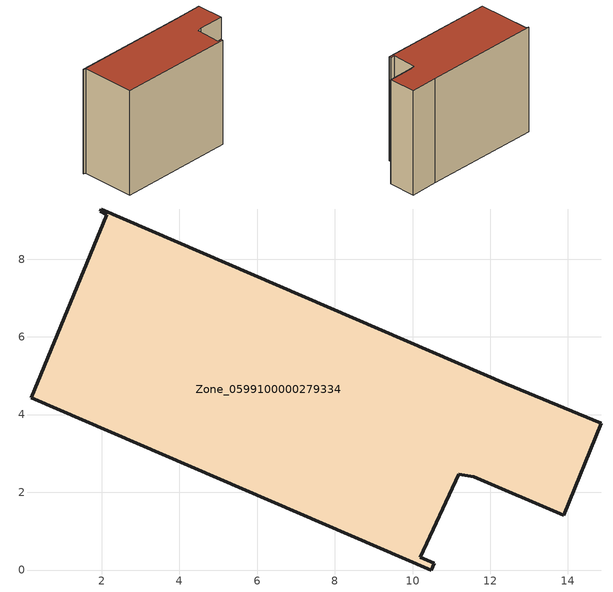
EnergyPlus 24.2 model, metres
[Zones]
Zone_0599100000279334
 floor ground (C_G): 11.57,2.39 11.19,2.47 10.2,0.33 10.56,0.18 10.49,0 0.19,4.44 2.13,9.15 1.96,9.23 1.99,9.29 12.4,4.79 14.86,3.78 13.89,1.41 z0
 wall outside (C_F): 0.19,4.44 10.49,0 10.56,0.18 10.2,0.33 11.19,2.47 11.57,2.39 13.89,1.41 14.86,3.78 12.4,4.79 1.99,9.29 1.96,9.23 2.13,9.15 0.19,4.44 z0:10.31
 roof outside (C_R): 11.19,2.47 11.57,2.39 13.89,1.41 14.86,3.78 12.4,4.79 1.99,9.29 1.96,9.23 2.13,9.15 0.19,4.44 10.49,0 10.56,0.18 10.2,0.33 z10.31
[BUILDING]
Pand.0599100000279334: North Axis=0; Terrain=City; Loads Convergence Tolerance Value=0.04; Temperature Convergence Tolerance Value=0.4; Solar Distribution=FullExterior; Maximum Number of Warmup Days=25; Minimum Number of Warmup Days=1
[Site:Location]
Rotterdam.The.Hague.AP_ZH_NLD Design_Conditions: Latitude=51.96; Longitude=4.45; Time Zone=1; Elevation=-4.5
[SITE:GROUNDTEMPERATURE:BUILDINGSURFACE]
18, 18, 18, 18, 18, 18, 18, 18, 18, 18, 18, 18
[MATERIAL] Thermal Absorptance=0.9; Solar Absorptance=0.7; Visible Absorptance=0.7
Name | Roughness | Thickness | Conductivity | Density | Specific Heat
G.TI.1946 | MediumSmooth | 0.15 | 1 | 540 | 1210
F.TI.1946 | Rough | 0.3 | 0.857143 | 1920 | 840
R.TI.1946 | MediumRough | 0.2 | 0.1 | 1500 | 1000
[CONSTRUCTION]
C_G: G.TI.1946
C_F: F.TI.1946
C_R: R.TI.1946
[ZONE]
Zone_0599100000279334: Type=1; Multiplier=1; Ceiling Height=Autocalculate; Volume=Autocalculate; Floor Area=autocalculate; Part of Total Floor Area=Yes
[ZONEINFILTRATION:DESIGNFLOWRATE]
Infil_Zone_0599100000279334: Zone or ZoneList or Space or SpaceList=Zone_0599100000279334; Schedule=AlwaysOn; Design Flow Rate Calculation Method=Flow/Area; Flow Rate per Floor Area=0.003; Constant Term Coefficient=1; Temperature Term Coefficient=0; Velocity Term Coefficient=0; Velocity Squared Term Coefficient=0
[HVACTEMPLATE:ZONE:IDEALLOADSAIRSYSTEM]
Zone_0599100000279334: Maximum Heating Supply Air Temperature=50; Minimum Cooling Supply Air Temperature=13; Maximum Heating Supply Air Humidity Ratio=0.0156; Minimum Cooling Supply Air Humidity Ratio=0.0077; Heating Limit=NoLimit; Cooling Limit=NoLimit; Dehumidification Control Type=ConstantSensibleHeatRatio; Cooling Sensible Heat Ratio=0.7; Dehumidification Setpoint=60; Humidification Control Type=None; Humidification Setpoint=30; Outdoor Air Method=None; Outdoor Air Flow Rate per Person=0.00944; Outdoor Air Flow Rate per Zone Floor Area=0; Outdoor Air Flow Rate per Zone=0; Demand Controlled Ventilation Type=None; Outdoor Air Economizer Type=NoEconomizer; Heat Recovery Type=None; Sensible Heat Recovery Effectiveness=0.7; Latent Heat Recovery Effectiveness=0.65
[ZONECONTROL:THERMOSTAT]
ThermostatControl_Zone_0599100000279334: Zone or ZoneList=Zone_0599100000279334; Control Type Schedule=DualSetpointControlType; Control 1=Thermostat_Zone_0599100000279334; Temperature Difference Between Cutout And Setpoint=0
[THERMOSTATSETPOINT:DUALSETPOINT]
Thermostat_Zone_0599100000279334: Heating Setpoint Temperature Schedule=HeatingSetpoint_Zone_0599100000279334; Cooling Setpoint Temperature Schedule=CoolingSetpoint_Zone_0599100000279334
[SCHEDULE:COMPACT]
HeatingSetpoint_Zone_0599100000279334: Through: 12/31, For: AllDays, Until: 24:00, 21
CoolingSetpoint_Zone_0599100000279334: Through: 12/31, For: AllDays, Until: 24:00, 24
DualSetpointControlType: Through: 12/31, For: AllDays, Until: 24:00, 4
AlwaysOn: Through: 12/31, For: AllDays, Until: 24:00, 1
